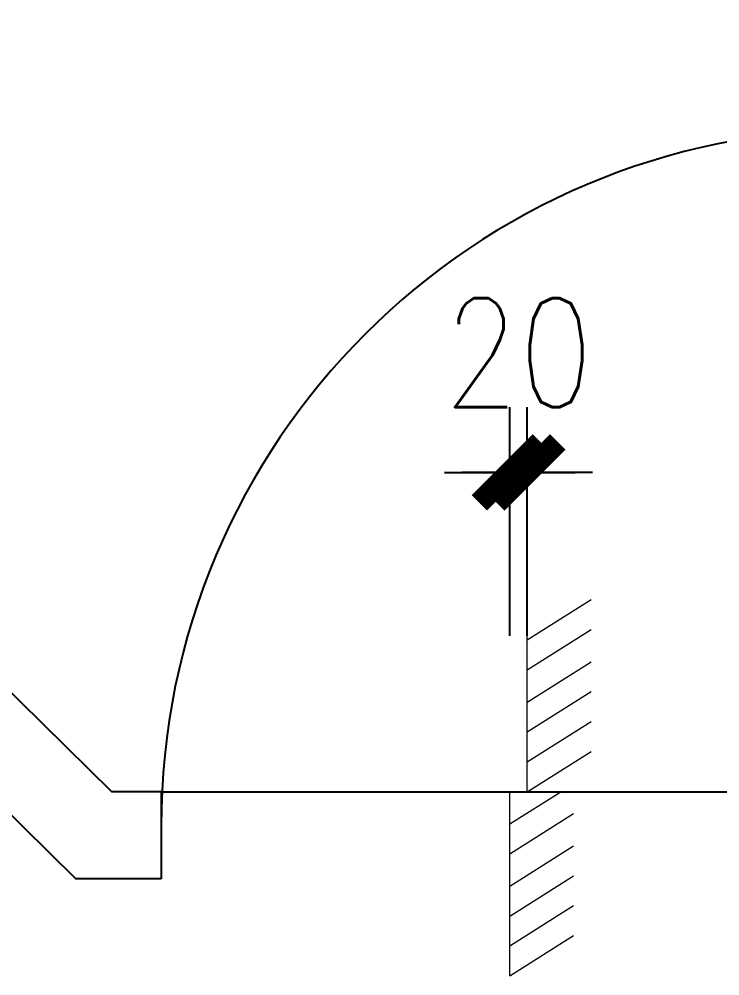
# Model space of a CAD drawing. Extents: x -357449 to -117302, y 127569 to 244935.
# Drawn here: x -251419 to -249811, y 217500 to 219696 of the extents above; entities that cross this region are included whole.
import ezdxf

# ---------------------------------------------------------------- set-up
doc = ezdxf.new("R2010")
doc.units = 0
doc.header["$MEASUREMENT"] = 0
doc.layers.get('0').update_dxf_attribs({"linetype": 'CONTINUOUS'})
doc.layers.get('DEFPOINTS').update_dxf_attribs({"linetype": 'CONTINUOUS'})
doc.layers.add('AXIS', color=3, linetype='CONTINUOUS', lineweight=9)
doc.layers.add('WALL', color=1, linetype='CONTINUOUS')
doc.layers.add('WINDOWS', color=4, linetype='CONTINUOUS')
doc.styles.add('DIM_FONT', font='SIMPLEX.shx', dxfattribs={"width": 0.8})
doc.dimstyles.get("Standard").update_dxf_attribs({"dimtxt": 375, "dimasz": 1, "dimexe": 150, "dimexo": 0, "dimgap": 200, "dimtad": 1, "dimdec": 0, "dimzin": 0, "dimdsep": 46, "dimtxsty": 'DIM_FONT', "dimblk1": '_DIMX', "dimblk2": '_DIMX', "dimsah": 1, "dimcen": 200, "dimclrd": 256, "dimclre": 256, "dimclrt": 4, "dimadec": 0, "dimazin": 0, "dimtfac": 1, "dimtdec": 0, "dimtix": 1, "dimtmove": 2, "dimatfit": 3, "dimldrblk": '_DIMX', "dimfxl": 0, "dimtolj": 1, "dimtzin": 0, "dimarcsym": 0})

# ---------------------------------------------------------------- blocks, each defined once
blk = doc.blocks.new('_DIMX')
blk.add_line((-150, 0), (150, 0))
at = {"const_width": 50}
blk.add_lwpolyline([(-70, -70), (70, 70)], dxfattribs=at)
blk = doc.blocks.new('*D456')
at = {"linetype": 'ByBlock'}
for p, q in [((-296348.7, 125086.8), (-296348.7, 125612)), ((-296308.7, 125086.8), (-296308.7, 125612)), ((-296349.7, 125462), (-296350.7, 125462)), ((-296308.7, 125462), (-296348.7, 125462)), ((-296307.7, 125462), (-296306.7, 125462))]:
    blk.add_line(p, q, dxfattribs=at)
at = {"layer": 'DEFPOINTS', "color": 0, "linetype": 'ByBlock'}
for p in [(-296348.7, 125462), (-296348.7, 125086.8), (-296308.7, 125086.8)]:
    blk.add_point(p, dxfattribs=at)
at = {"linetype": 'ByBlock'}
blk.add_blockref('_DIMX', (-296348.7, 125462), dxfattribs=at)
at = {"linetype": 'ByBlock', "rotation": 180}
blk.add_blockref('_DIMX', (-296308.7, 125462), dxfattribs=at)
at = {"color": 4, "linetype": 'ByBlock', "insert": (-296328.7, 125737), "char_height": 250, "attachment_point": 5, "style": 'DIM_FONT'}
blk.add_mtext('\\A1;20', dxfattribs=at)

msp = doc.modelspace()

# ---------------------------------------------------------------- linework, layer by layer
at = {"layer": 'AXIS'}
for p, q in [((-250252.72, 218271.01), (-250106.25, 218363.65)), ((-250252.72, 217922.33), (-250252.72, 218345.05)), ((-250252.72, 218202.35), (-250106.25, 218294.99)), ((-250252.72, 218128.3), (-250106.25, 218220.95)), ((-250252.72, 218059.65), (-250106.25, 218152.29)), ((-250252.72, 217990.99), (-250106.25, 218083.63)), ((-250252.72, 217922.33), (-250106.25, 218014.97)), ((-250292.72, 217848.29), (-250175.66, 217922.33)), ((-250292.72, 217499.61), (-250292.72, 217922.33)), ((-250292.72, 217779.63), (-250146.25, 217872.27)), ((-250292.72, 217705.58), (-250146.25, 217798.23)), ((-250292.72, 217636.92), (-250146.25, 217729.57)), ((-250292.72, 217568.27), (-250146.25, 217660.91)), ((-250292.72, 217499.61), (-250146.25, 217592.25))]:
    msp.add_line(p, q, dxfattribs=at)
at = {"layer": 'WALL'}
for p, q in [((-253913.37, 220309.22), (-251288.15, 217722.33)), ((-253630.53, 220311.3), (-251206.17, 217922.33)), ((-251092.72, 217922.33), (-251206.17, 217922.33)), ((-251092.72, 217922.33), (-251092.72, 217722.33)), ((-251092.72, 217722.33), (-251288.15, 217722.33))]:
    msp.add_line(p, q, dxfattribs=at)
at = {"layer": 'WINDOWS'}
msp.add_line((-251092.72, 217922.33), (-249492.72, 217922.33), dxfattribs=at)
msp.add_arc((-249492.72, 217842.33, 3284599570.91), 1600, 90, 180, dxfattribs=at)

# ---------------------------------------------------------------- dimensions: what is measured, and where the dimension line sits
dim = msp.add_linear_dim(base=(-250292.72, 218655.47), p1=(-250252.72, 218280.23), p2=(-250292.72, 218280.23), dimstyle='Standard', override={"dimtxt": 250, "dimgap": 150, "dimlfac": 0.5, "dimblk": '_DIMX'}, dxfattribs=at)
dim.commit()
dim.dimension.update_dxf_attribs({"geometry": '*D456', "text_midpoint": (-250272.72, 218930.47), "insert": (46055.97, 93193.45)})

doc.saveas('drawing.dxf')
